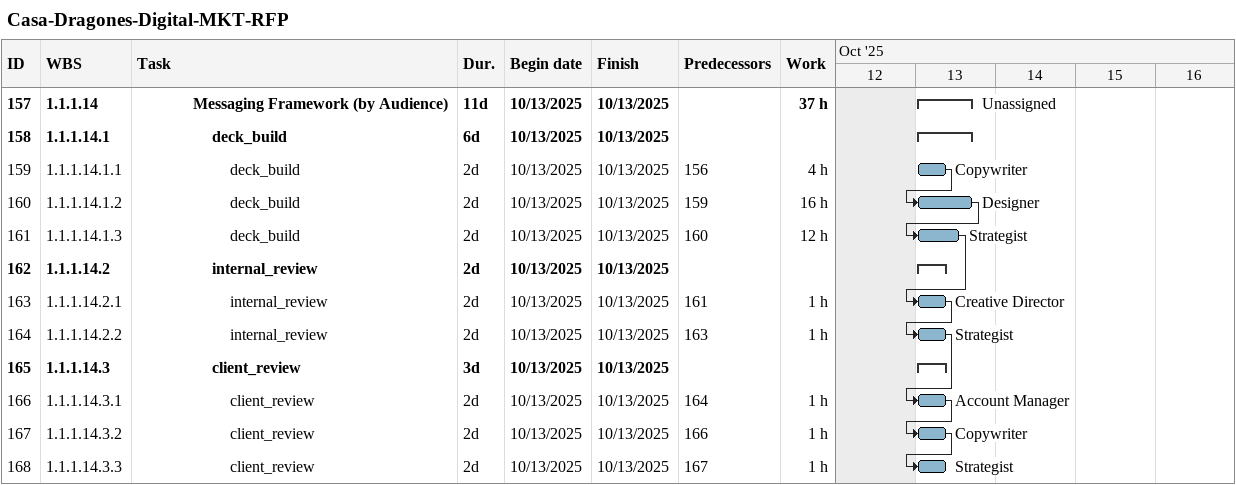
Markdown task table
Casa-Dragones-Digital-MKT-RFP

| ID | WBS | Task | Duration | Start | Finish | Predecessors | Resources | Work (h) |
|---|---|---|---|---|---|---|---|---|
| 157 | 1.1.1.14 | **Messaging Framework (by Audience)** | 11d | 2025-10-13 | 2025-10-13 |  | Unassigned | 37 |
| 158 | 1.1.1.14.1 | **deck_build** | 6d | 2025-10-13 | 2025-10-13 |  |  |  |
| 159 | 1.1.1.14.1.1 | deck_build | 2d | 2025-10-13 | 2025-10-13 | 156 | Copywriter | 4 |
| 160 | 1.1.1.14.1.2 | deck_build | 2d | 2025-10-13 | 2025-10-13 | 159 | Designer | 16 |
| 161 | 1.1.1.14.1.3 | deck_build | 2d | 2025-10-13 | 2025-10-13 | 160 | Strategist | 12 |
| 162 | 1.1.1.14.2 | **internal_review** | 2d | 2025-10-13 | 2025-10-13 |  |  |  |
| 163 | 1.1.1.14.2.1 | internal_review | 2d | 2025-10-13 | 2025-10-13 | 161 | Creative Director | 1 |
| 164 | 1.1.1.14.2.2 | internal_review | 2d | 2025-10-13 | 2025-10-13 | 163 | Strategist | 1 |
| 165 | 1.1.1.14.3 | **client_review** | 3d | 2025-10-13 | 2025-10-13 |  |  |  |
| 166 | 1.1.1.14.3.1 | client_review | 2d | 2025-10-13 | 2025-10-13 | 164 | Account Manager | 1 |
| 167 | 1.1.1.14.3.2 | client_review | 2d | 2025-10-13 | 2025-10-13 | 166 | Copywriter | 1 |
| 168 | 1.1.1.14.3.3 | client_review | 2d | 2025-10-13 | 2025-10-13 | 167 | Strategist | 1 |
